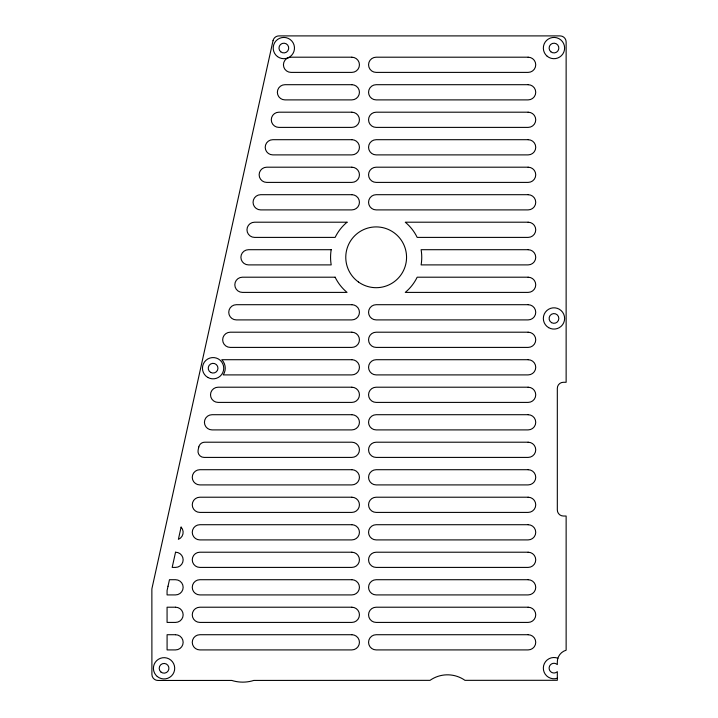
<?xml version="1.0" encoding="UTF-8"?>
<svg xmlns="http://www.w3.org/2000/svg" width="718" height="718" viewBox="0 0 718 718"><rect width="100%" height="100%" fill="white"/><g stroke="black" fill="none" stroke-linecap="round" stroke-linejoin="round"><path stroke-width="1.08" d="M557.321 678.241A10.635 10.635 0 0 1 543.338 667.848A10.635 10.635 0 0 1 557.877 658.244M273.028 40.666L152.01 588.266A6.076 6.076 0 0 0 151.866 589.586L151.902 674.39A6.076 6.076 0 0 0 157.987 680.467L231.77 680.44A36.474 36.474 0 0 0 253.795 680.431L430.019 680.35A30.398 30.398 0 0 1 464.977 680.341L557.321 680.296L557.321 671.671A4.864 4.864 0 0 1 550.509 671.545A4.864 4.864 0 0 1 550.509 664.733A4.864 4.864 0 0 1 557.321 664.608L557.321 661.897A12.161 12.161 0 0 1 566.134 650.212L566.134 516.027L563.397 516.027A6.076 6.076 0 0 1 557.321 509.942L557.321 388.357A6.076 6.076 0 0 1 563.397 382.281L566.134 382.281L566.134 41.976A6.076 6.076 0 0 0 560.058 35.9L278.961 35.9A6.076 6.076 0 0 0 273.028 40.666M168.021 586.256L167.07 590.573L167.07 594.917L175.542 594.917A7.602 7.602 0 0 0 183.144 587.315A7.602 7.602 0 0 0 175.542 579.713L169.466 579.713L168.272 585.107A7.602 7.602 0 0 0 168.021 586.256M175.542 552.214L172.185 567.408L175.542 567.408A7.602 7.602 0 0 0 183.144 559.816A7.602 7.602 0 0 0 175.542 552.214M181.089 527.111L178.387 539.362A7.602 7.602 0 0 0 181.089 527.111M198.796 446.973L198.123 450.015A6.076 6.076 0 0 0 204.065 457.411L351.838 457.411A7.602 7.602 0 0 0 359.44 449.809A7.602 7.602 0 0 0 351.838 442.207L204.738 442.207A6.076 6.076 0 0 0 198.796 446.973M351.838 57.198L291.041 57.198A7.602 7.602 0 0 0 283.439 64.791A7.602 7.602 0 0 0 291.041 72.392L351.838 72.392A7.602 7.602 0 0 0 359.44 64.791A7.602 7.602 0 0 0 351.838 57.198M528.134 57.198L376.16 57.198A7.602 7.602 0 0 0 368.558 64.791A7.602 7.602 0 0 0 376.16 72.392L528.134 72.392A7.602 7.602 0 0 0 535.736 64.791A7.602 7.602 0 0 0 528.134 57.198M351.838 84.697L284.965 84.697A7.602 7.602 0 0 0 277.363 92.29A7.602 7.602 0 0 0 284.965 99.892L351.838 99.892A7.602 7.602 0 0 0 359.44 92.29A7.602 7.602 0 0 0 351.838 84.697M528.134 84.697L376.16 84.697A7.602 7.602 0 0 0 368.558 92.29A7.602 7.602 0 0 0 376.16 99.892L528.134 99.892A7.602 7.602 0 0 0 535.736 92.29A7.602 7.602 0 0 0 528.134 84.697M351.838 112.196L278.889 112.196A7.602 7.602 0 0 0 271.287 119.798A7.602 7.602 0 0 0 278.889 127.391L351.838 127.391A7.602 7.602 0 0 0 359.44 119.798A7.602 7.602 0 0 0 351.838 112.196M528.134 112.196L376.16 112.196A7.602 7.602 0 0 0 368.558 119.798A7.602 7.602 0 0 0 376.16 127.391L528.134 127.391A7.602 7.602 0 0 0 535.736 119.798A7.602 7.602 0 0 0 528.134 112.196M351.838 139.696L272.813 139.696A7.602 7.602 0 0 0 265.211 147.298A7.602 7.602 0 0 0 272.813 154.891L351.838 154.891A7.602 7.602 0 0 0 359.44 147.298A7.602 7.602 0 0 0 351.838 139.696M528.134 139.696L376.16 139.696A7.602 7.602 0 0 0 368.558 147.298A7.602 7.602 0 0 0 376.16 154.891L528.134 154.891A7.602 7.602 0 0 0 535.736 147.298A7.602 7.602 0 0 0 528.134 139.696M351.838 167.195L266.728 167.195A7.602 7.602 0 0 0 259.135 174.797A7.602 7.602 0 0 0 266.728 182.399L351.838 182.399A7.602 7.602 0 0 0 359.44 174.797A7.602 7.602 0 0 0 351.838 167.195M528.134 167.195L376.16 167.195A7.602 7.602 0 0 0 368.558 174.797A7.602 7.602 0 0 0 376.16 182.399L528.134 182.399A7.602 7.602 0 0 0 535.736 174.797A7.602 7.602 0 0 0 528.134 167.195M351.838 194.695L260.652 194.695A7.602 7.602 0 0 0 253.059 202.297A7.602 7.602 0 0 0 260.652 209.898L351.838 209.898A7.602 7.602 0 0 0 359.44 202.297A7.602 7.602 0 0 0 351.838 194.695M528.134 194.695L376.16 194.695A7.602 7.602 0 0 0 368.558 202.297A7.602 7.602 0 0 0 376.16 209.898L528.134 209.898A7.602 7.602 0 0 0 535.736 202.297A7.602 7.602 0 0 0 528.134 194.695M347.054 222.203L254.576 222.203A7.602 7.602 0 0 0 246.974 229.796A7.602 7.602 0 0 0 254.576 237.398L335.135 237.398A45.593 45.593 0 0 1 347.054 222.203M528.134 222.203L405.257 222.203A45.593 45.593 0 0 1 417.176 237.398L528.134 237.398A7.602 7.602 0 0 0 535.736 229.796A7.602 7.602 0 0 0 528.134 222.203M331.204 249.702L248.5 249.702A7.602 7.602 0 0 0 240.898 257.304A7.602 7.602 0 0 0 248.5 264.897L331.204 264.897A45.593 45.593 0 0 1 331.195 249.702M528.134 249.702L421.116 249.702A45.593 45.593 0 0 1 421.116 264.897L528.134 264.897A7.602 7.602 0 0 0 535.736 257.304A7.602 7.602 0 0 0 528.134 249.702M335.135 277.202L242.424 277.202A7.602 7.602 0 0 0 234.822 284.804A7.602 7.602 0 0 0 242.424 292.397L347.054 292.397A45.593 45.593 0 0 1 335.135 277.202M528.134 277.202L417.176 277.202A45.593 45.593 0 0 1 405.257 292.406L528.134 292.397A7.602 7.602 0 0 0 535.736 284.804A7.602 7.602 0 0 0 528.134 277.202M351.838 304.701L236.348 304.701A7.602 7.602 0 0 0 228.746 312.303A7.602 7.602 0 0 0 236.348 319.905L351.838 319.905A7.602 7.602 0 0 0 359.44 312.303A7.602 7.602 0 0 0 351.838 304.701M528.134 304.701L376.16 304.701A7.602 7.602 0 0 0 368.558 312.303A7.602 7.602 0 0 0 376.16 319.905L528.134 319.905A7.602 7.602 0 0 0 535.736 312.303A7.602 7.602 0 0 0 528.134 304.701M351.838 332.201L230.263 332.201A7.602 7.602 0 0 0 222.67 339.802A7.602 7.602 0 0 0 230.263 347.404L351.838 347.404A7.602 7.602 0 0 0 359.44 339.802A7.602 7.602 0 0 0 351.838 332.201M528.134 332.201L376.16 332.201A7.602 7.602 0 0 0 368.558 339.802A7.602 7.602 0 0 0 376.16 347.404L528.134 347.404A7.602 7.602 0 0 0 535.736 339.802A7.602 7.602 0 0 0 528.134 332.201M351.838 359.709L221.79 359.709A12.161 12.161 0 0 1 223.235 374.904L351.838 374.904A7.602 7.602 0 0 0 359.44 367.302A7.602 7.602 0 0 0 351.838 359.709M528.134 359.709L376.16 359.709A7.602 7.602 0 0 0 368.558 367.302A7.602 7.602 0 0 0 376.16 374.904L528.134 374.904A7.602 7.602 0 0 0 535.736 367.302A7.602 7.602 0 0 0 528.134 359.709M351.838 387.208L218.11 387.208A7.602 7.602 0 0 0 210.509 394.81A7.602 7.602 0 0 0 218.11 402.403L351.838 402.403A7.602 7.602 0 0 0 359.44 394.81A7.602 7.602 0 0 0 351.838 387.208M528.134 387.208L376.16 387.208A7.602 7.602 0 0 0 368.558 394.81A7.602 7.602 0 0 0 376.16 402.403L528.134 402.403A7.602 7.602 0 0 0 535.736 394.81A7.602 7.602 0 0 0 528.134 387.208M351.838 414.708L212.034 414.708A7.602 7.602 0 0 0 204.433 422.31A7.602 7.602 0 0 0 212.034 429.902L351.838 429.902A7.602 7.602 0 0 0 359.44 422.31A7.602 7.602 0 0 0 351.838 414.708M528.134 414.708L376.16 414.708A7.602 7.602 0 0 0 368.558 422.31A7.602 7.602 0 0 0 376.16 429.902L528.134 429.902A7.602 7.602 0 0 0 535.736 422.31A7.602 7.602 0 0 0 528.134 414.708M528.134 442.207L376.16 442.207A7.602 7.602 0 0 0 368.558 449.809A7.602 7.602 0 0 0 376.16 457.411L528.134 457.411A7.602 7.602 0 0 0 535.736 449.809A7.602 7.602 0 0 0 528.134 442.207M351.838 469.707L199.864 469.707A7.602 7.602 0 0 0 192.262 477.308A7.602 7.602 0 0 0 199.864 484.91L351.838 484.91A7.602 7.602 0 0 0 359.44 477.308A7.602 7.602 0 0 0 351.838 469.707M528.134 469.707L376.16 469.707A7.602 7.602 0 0 0 368.558 477.308A7.602 7.602 0 0 0 376.16 484.91L528.134 484.91A7.602 7.602 0 0 0 535.736 477.308A7.602 7.602 0 0 0 528.134 469.707M351.838 497.215L199.864 497.215A7.602 7.602 0 0 0 192.262 504.808A7.602 7.602 0 0 0 199.864 512.41L351.838 512.41A7.602 7.602 0 0 0 359.44 504.808A7.602 7.602 0 0 0 351.838 497.215M528.134 497.215L376.16 497.215A7.602 7.602 0 0 0 368.558 504.808A7.602 7.602 0 0 0 376.16 512.41L528.134 512.41A7.602 7.602 0 0 0 535.736 504.808A7.602 7.602 0 0 0 528.134 497.215M351.838 524.714L199.864 524.714A7.602 7.602 0 0 0 192.262 532.307A7.602 7.602 0 0 0 199.864 539.909L351.838 539.909A7.602 7.602 0 0 0 359.44 532.307A7.602 7.602 0 0 0 351.838 524.714M528.134 524.714L376.16 524.714A7.602 7.602 0 0 0 368.558 532.307A7.602 7.602 0 0 0 376.16 539.909L528.134 539.909A7.602 7.602 0 0 0 535.736 532.307A7.602 7.602 0 0 0 528.134 524.714M351.838 552.214L199.864 552.214A7.602 7.602 0 0 0 192.262 559.816A7.602 7.602 0 0 0 199.864 567.408L351.838 567.408A7.602 7.602 0 0 0 359.44 559.816A7.602 7.602 0 0 0 351.838 552.214M528.134 552.214L376.16 552.214A7.602 7.602 0 0 0 368.558 559.816A7.602 7.602 0 0 0 376.16 567.408L528.134 567.408A7.602 7.602 0 0 0 535.736 559.816A7.602 7.602 0 0 0 528.134 552.214M351.838 579.713L199.864 579.713A7.602 7.602 0 0 0 192.262 587.315A7.602 7.602 0 0 0 199.864 594.917L351.838 594.917A7.602 7.602 0 0 0 359.44 587.315A7.602 7.602 0 0 0 351.838 579.713M528.134 579.713L376.16 579.713A7.602 7.602 0 0 0 368.558 587.315A7.602 7.602 0 0 0 376.16 594.917L528.134 594.917A7.602 7.602 0 0 0 535.736 587.315A7.602 7.602 0 0 0 528.134 579.713M175.542 607.213L167.07 607.213L167.079 622.416L175.542 622.416A7.602 7.602 0 0 0 183.144 614.814A7.602 7.602 0 0 0 175.542 607.213M351.838 607.213L199.864 607.213A7.602 7.602 0 0 0 192.262 614.814A7.602 7.602 0 0 0 199.864 622.416L351.838 622.416A7.602 7.602 0 0 0 359.44 614.814A7.602 7.602 0 0 0 351.838 607.213M528.134 607.213L376.16 607.213A7.602 7.602 0 0 0 368.558 614.814A7.602 7.602 0 0 0 376.16 622.416L528.134 622.416A7.602 7.602 0 0 0 535.736 614.814A7.602 7.602 0 0 0 528.134 607.213M175.542 634.721L167.088 634.721L167.088 649.916L175.542 649.916A7.602 7.602 0 0 0 183.144 642.314A7.602 7.602 0 0 0 175.542 634.721M351.838 634.721L199.864 634.721A7.602 7.602 0 0 0 192.262 642.314A7.602 7.602 0 0 0 199.864 649.916L351.838 649.916A7.602 7.602 0 0 0 359.44 642.314A7.602 7.602 0 0 0 351.838 634.721M528.134 634.721L376.16 634.721A7.602 7.602 0 0 0 368.558 642.314A7.602 7.602 0 0 0 376.16 649.916L528.134 649.916A7.602 7.602 0 0 0 535.736 642.314A7.602 7.602 0 0 0 528.134 634.721M277.48 56.578A10.635 10.635 0 0 0 294.407 49.309A10.635 10.635 0 0 0 279.643 38.287A10.635 10.635 0 0 0 277.48 56.578M157.26 676.491A10.635 10.635 0 0 0 174.546 670.109A10.635 10.635 0 0 0 160.374 658.325A10.635 10.635 0 0 0 157.26 676.491M548.66 327.659A10.635 10.635 0 0 0 564.617 318.451A10.635 10.635 0 0 0 548.66 309.234A10.635 10.635 0 0 0 548.66 327.659M547.179 56.237A10.635 10.635 0 0 0 564.465 49.856A10.635 10.635 0 0 0 550.293 38.081A10.635 10.635 0 0 0 547.179 56.237M358.417 281.977A30.398 30.398 0 0 0 406.406 260.329A30.398 30.398 0 0 0 363.658 229.598A30.398 30.398 0 0 0 358.417 281.977M207.78 377.417A10.635 10.635 0 0 0 223.738 368.199A10.635 10.635 0 0 0 207.78 358.991A10.635 10.635 0 0 0 207.78 377.417M160.931 672.03A4.864 4.864 0 0 0 168.847 669.149A4.864 4.864 0 0 0 162.394 663.737A4.864 4.864 0 0 0 160.931 672.03M210.661 372.409A4.864 4.864 0 0 0 217.958 368.199A4.864 4.864 0 0 0 210.661 363.99A4.864 4.864 0 0 0 210.661 372.409M280.72 51.786A4.864 4.864 0 0 0 288.636 48.905A4.864 4.864 0 0 0 282.183 43.484A4.864 4.864 0 0 0 280.72 51.786M550.85 51.786A4.864 4.864 0 0 0 558.766 48.905A4.864 4.864 0 0 0 552.313 43.484A4.864 4.864 0 0 0 550.85 51.786M551.541 322.66A4.864 4.864 0 0 0 558.837 318.451A4.864 4.864 0 0 0 551.541 314.233A4.864 4.864 0 0 0 551.541 322.66"/></g></svg>
